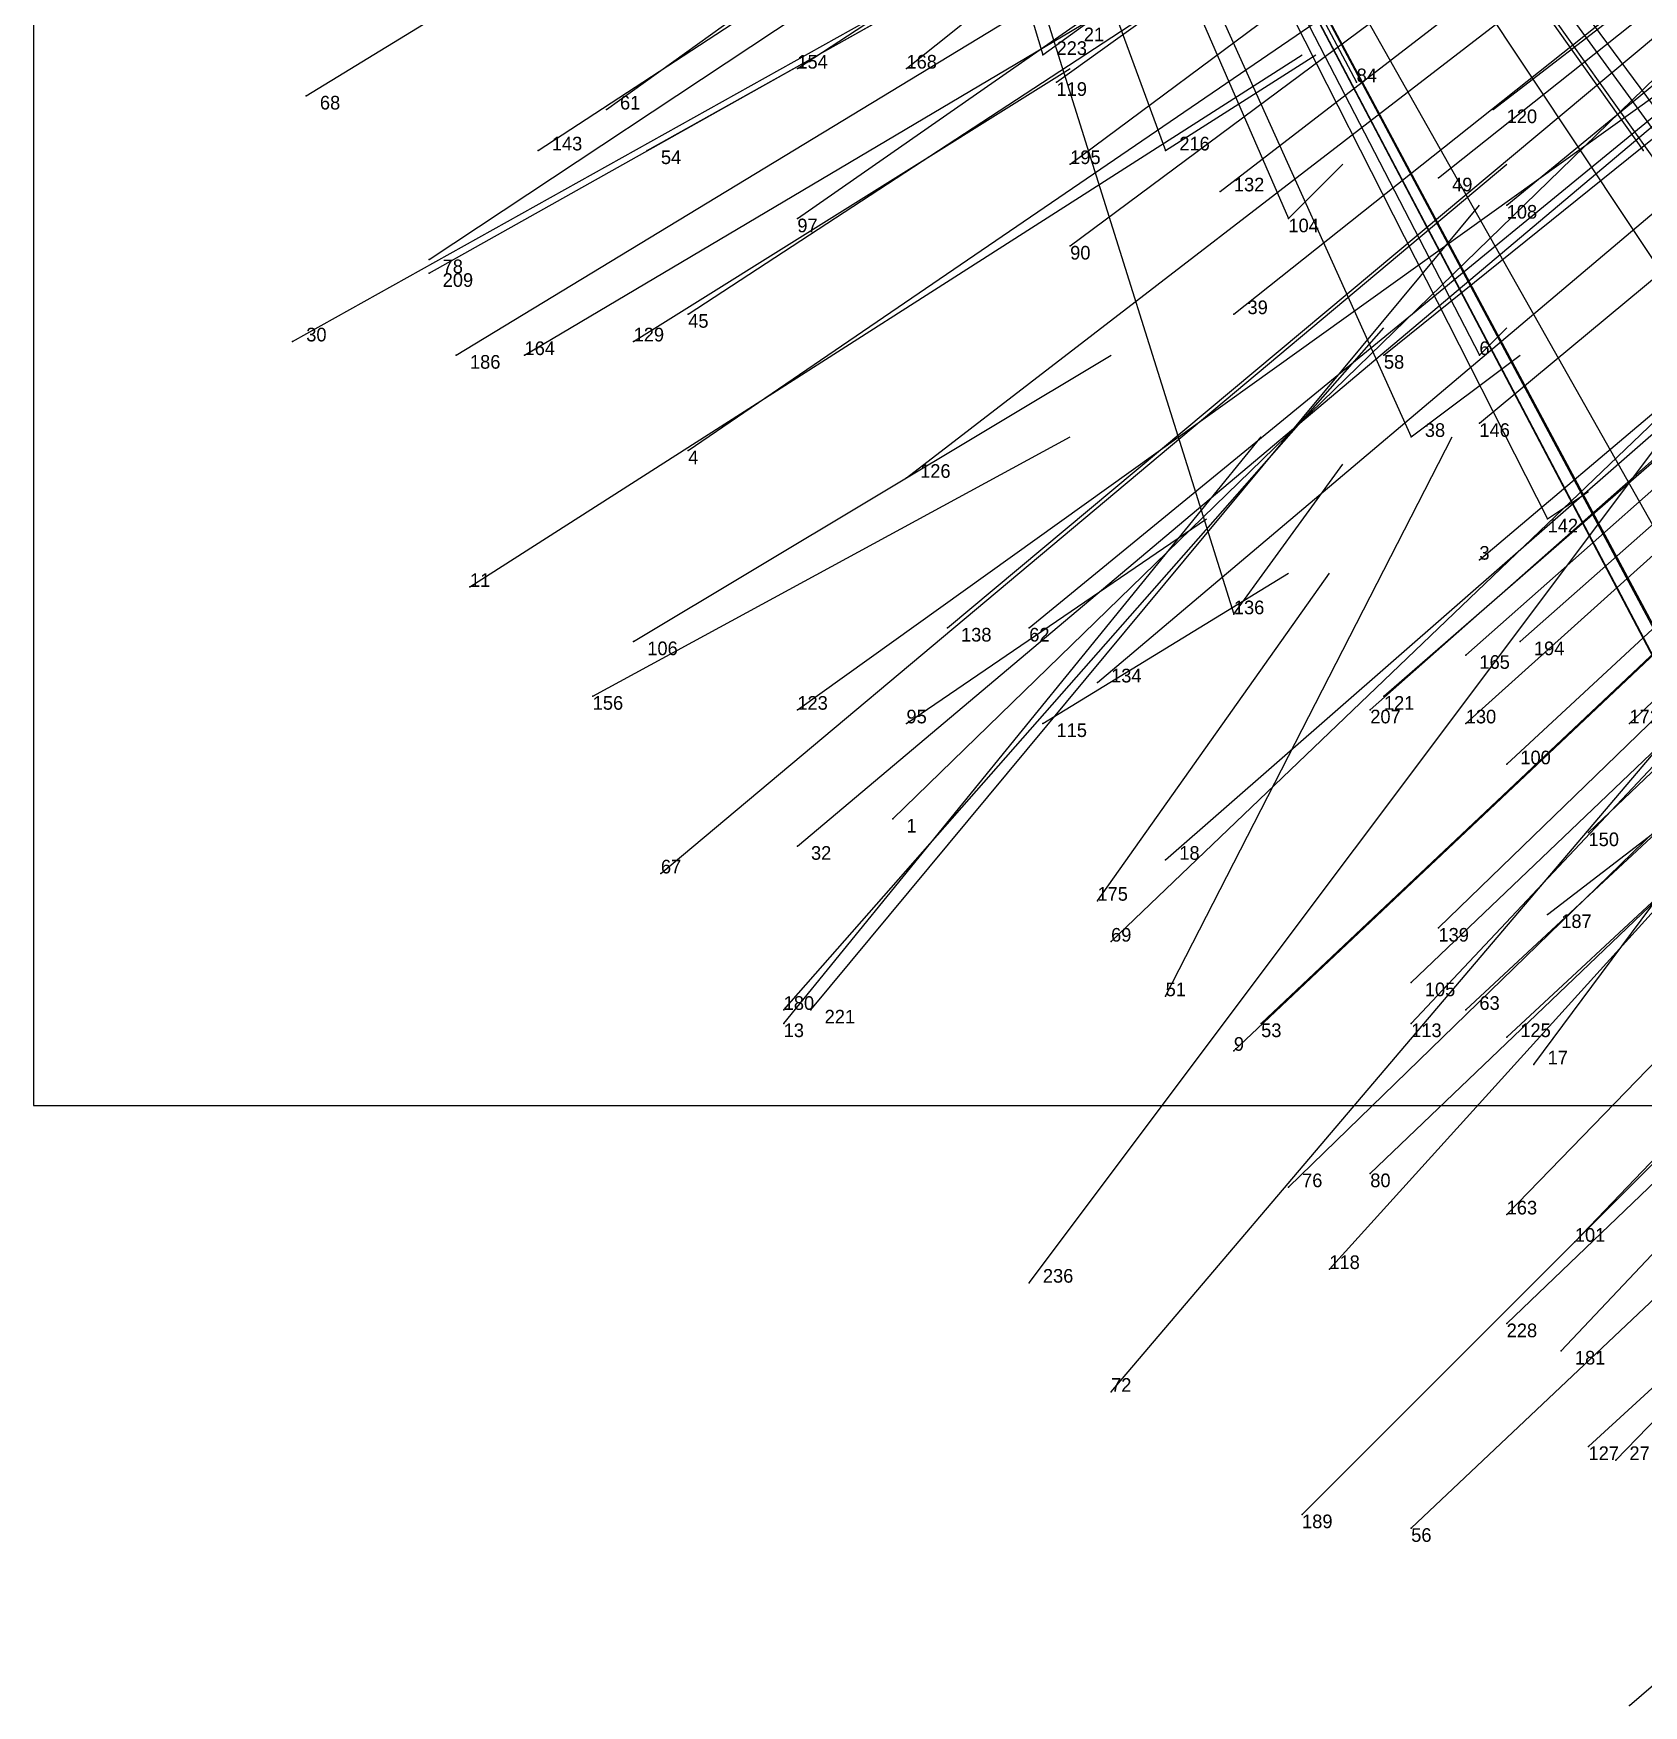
# Model space of a CAD drawing. Extents: x -0.5 to 0.59, y -0.5 to 0.59.
# Drawn here: x -0.437 to -0.319, y -0.372 to -0.2494 of the extents above; entities that cross this region are included whole.
import ezdxf

# ---------------------------------------------------------------- set-up
doc = ezdxf.new("R2010")
doc.units = 0
for name, color, linetype in [('Clients', 3, 'CONTINUOUS'), ('Facilities', 3, 'CONTINUOUS'), ('Facilities_lines', 3, 'CONTINUOUS'), ('Min_max_boxes', 1, 'CONTINUOUS'), ('Normals', 1, 'CONTINUOUS'), ('Source_points', 5, 'CONTINUOUS'), ('Text', 3, 'CONTINUOUS')]:
    doc.layers.add(name, color=color, linetype=linetype)

msp = doc.modelspace()

# ---------------------------------------------------------------- linework, layer by layer
at = {"layer": 'Clients', "color": 5}
for p in [(-0.363, -0.251, -1.25), (-0.34, -0.253, -1.25), (-0.354, -0.258, -1.25), (-0.319, -0.258, -1.25), (-0.345, -0.263, -1.25), (-0.331, -0.273, -1.25), (-0.336, -0.279, -1.25), (-0.326, -0.285, -1.25), (-0.349, -0.292, -1.25)]:
    msp.add_point(p, dxfattribs=at)
at = {"layer": 'Facilities', "color": 3}
for p in [(-0.381, -0.252, -1.142), (-0.373, -0.252, -1.25), (-0.362, -0.253, -1.105), (-0.417, -0.254, -1.22), (-0.395, -0.255, -1.25), (-0.33, -0.255, -1.042), (-0.4, -0.258, -1.25), (-0.392, -0.258, -1.25), (-0.361, -0.259, -1.111), (-0.35, -0.261, -1.09), (-0.334, -0.26, -1.058), (-0.329, -0.262, -1.052), (-0.381, -0.263, -1.159), (-0.361, -0.265, -1.12), (-0.408, -0.266, -1.218), (-0.408, -0.267, -1.25), (-0.389, -0.27, -1.185), (-0.349, -0.27, -1.102), (-0.418, -0.272, -1.246), (-0.393, -0.272, -1.25), (-0.406, -0.273, -1.222), (-0.401, -0.273, -1.213), (-0.338, -0.273, -1.087), (-0.331, -0.278, -1.081), (-0.389, -0.28, -1.199), (-0.373, -0.282, -1.168), (-0.331, -0.288, -1.096), (-0.405, -0.29, -1.245), (-0.393, -0.294, -1.25), (-0.37, -0.293, -1.18), (-0.364, -0.293, -1.17), (-0.328, -0.294, -1.102), (-0.332, -0.295, -1.11), (-0.359, -0.297, -1.164), (-0.396, -0.298, -1.25), (-0.381, -0.299, -1.211), (-0.339, -0.299, -1.131), (-0.338, -0.298, -1.127), (-0.373, -0.3, -1.25), (-0.363, -0.3, -1.25), (-0.332, -0.3, -1.119), (-0.32, -0.3, -1.096), (-0.329, -0.303, -1.117), (-0.374, -0.307, -1.21), (-0.323, -0.308, -1.116), (-0.381, -0.309, -1.227), (-0.354, -0.31, -1.175), (-0.391, -0.311, -1.249), (-0.359, -0.313, -1.25), (-0.334, -0.315, -1.148), (-0.326, -0.314, -1.25), (-0.358, -0.316, -1.194), (-0.336, -0.319, -1.157), (-0.382, -0.321, -1.248), (-0.38, -0.321, -1.244), (-0.354, -0.32, -1.25), (-0.332, -0.321, -1.25), (-0.382, -0.322, -1.25), (-0.347, -0.322, -1.184), (-0.336, -0.322, -1.25), (-0.329, -0.323, -1.25), (-0.349, -0.324, -1.19), (-0.327, -0.325, -1.25), (-0.339, -0.333, -1.189), (-0.345, -0.334, -1.2), (-0.329, -0.336, -1.176), (-0.324, -0.338, -1.17), (-0.342, -0.34, -1.205), (-0.364, -0.341, -1.246), (-0.329, -0.344, -1.191), (-0.325, -0.346, -1.186), (-0.358, -0.349, -1.25), (-0.323, -0.353, -1.198), (-0.321, -0.354, -1.194), (-0.344, -0.358, -1.243), (-0.336, -0.359, -1.23), (-0.32, -0.372, -1.226)]:
    msp.add_point(p, dxfattribs=at)
at = {"layer": 'Facilities_lines', "color": 3}
for q in [(-0.319, -0.258, -1.25), (-0.311, -0.277, -1.25), (-0.312, -0.307, -1.25), (-0.336, -0.279, -1.25), (-0.318, -0.286, -1.25), (-0.331, -0.273, -1.25), (-0.34, -0.253, -1.25), (-0.315, -0.261, -1.25), (-0.345, -0.263, -1.25), (-0.303, -0.28, -1.25), (-0.304, -0.274, -1.25), (-0.349, -0.292, -1.25), (-0.326, -0.285, -1.25), (-0.301, -0.328, -1.25), (-0.354, -0.258, -1.25), (-0.308, -0.312, -1.25), (-0.363, -0.251, -1.25), (-0.314, -0.301, -1.25)]:
    msp.add_line((-0.392, -0.155, -1.25), q, dxfattribs=at)
at = {"layer": 'Min_max_boxes', "color": 1}
for p, q in [((-0.437, -0.037, -1.25), (-0.437, -0.328, -1.25)), ((-0.437, -0.037, -1.25), (-0.437, -0.328, -1.25)), ((-0.437, -0.328, -1.25), (-0.255, -0.328, -1.25)), ((-0.437, -0.328, -1.25), (-0.255, -0.328, -1.25)), ((-0.437, -0.328, -1.25), (-0.437, -0.328, -1.25))]:
    msp.add_line(p, q, dxfattribs=at)
at = {"layer": 'Normals', "color": 1}
for p, q in [((-0.33, -0.255, -1.042), (-0.256, -0.198, -1.079)), ((-0.362, -0.253, -1.105), (-0.287, -0.199, -1.142)), ((-0.381, -0.252, -1.142), (-0.303, -0.201, -1.179)), ((-0.417, -0.254, -1.22), (-0.332, -0.202, -1.209)), ((-0.334, -0.26, -1.058), (-0.261, -0.202, -1.095)), ((-0.329, -0.262, -1.052), (-0.257, -0.203, -1.089)), ((-0.361, -0.259, -1.111), (-0.287, -0.204, -1.148)), ((-0.35, -0.261, -1.09), (-0.276, -0.204, -1.126)), ((-0.381, -0.263, -1.159), (-0.305, -0.21, -1.195)), ((-0.361, -0.265, -1.12), (-0.287, -0.21, -1.158)), ((-0.408, -0.266, -1.218), (-0.325, -0.211, -1.207)), ((-0.349, -0.27, -1.102), (-0.276, -0.212, -1.139)), ((-0.338, -0.273, -1.087), (-0.266, -0.215, -1.124)), ((-0.389, -0.27, -1.185), (-0.308, -0.217, -1.206)), ((-0.331, -0.278, -1.081), (-0.26, -0.219, -1.118)), ((-0.406, -0.273, -1.222), (-0.322, -0.222, -1.2)), ((-0.401, -0.273, -1.213), (-0.315, -0.222, -1.218)), ((-0.389, -0.28, -1.199), (-0.307, -0.224, -1.209)), ((-0.373, -0.282, -1.168), (-0.299, -0.225, -1.205)), ((-0.4, -0.258, -1.25), (-0.351, -0.226, -1.169)), ((-0.418, -0.272, -1.246), (-0.341, -0.229, -1.198)), ((-0.331, -0.288, -1.096), (-0.26, -0.228, -1.133)), ((-0.395, -0.255, -1.25), (-0.363, -0.232, -1.158)), ((-0.37, -0.293, -1.18), (-0.297, -0.232, -1.21)), ((-0.364, -0.293, -1.17), (-0.292, -0.234, -1.206)), ((-0.332, -0.295, -1.11), (-0.262, -0.233, -1.147)), ((-0.328, -0.294, -1.102), (-0.259, -0.233, -1.139)), ((-0.408, -0.267, -1.25), (-0.351, -0.235, -1.174)), ((-0.32, -0.3, -1.096), (-0.252, -0.236, -1.133)), ((-0.374, -0.307, -1.21), (-0.302, -0.237, -1.21)), ((-0.359, -0.297, -1.164), (-0.288, -0.237, -1.201)), ((-0.338, -0.298, -1.127), (-0.268, -0.237, -1.164)), ((-0.339, -0.299, -1.131), (-0.27, -0.238, -1.168)), ((-0.332, -0.3, -1.119), (-0.263, -0.238, -1.156)), ((-0.329, -0.303, -1.117), (-0.26, -0.239, -1.154)), ((-0.373, -0.252, -1.25), (-0.358, -0.24, -1.152)), ((-0.381, -0.299, -1.211), (-0.3, -0.241, -1.216)), ((-0.363, -0.251, -1.25), (-0.352, -0.243, -1.151)), ((-0.392, -0.258, -1.25), (-0.367, -0.244, -1.154)), ((-0.381, -0.309, -1.227), (-0.305, -0.245, -1.217)), ((-0.323, -0.308, -1.116), (-0.256, -0.244, -1.153)), ((-0.354, -0.31, -1.175), (-0.282, -0.247, -1.206)), ((-0.358, -0.316, -1.194), (-0.287, -0.248, -1.213)), ((-0.334, -0.315, -1.148), (-0.267, -0.25, -1.185)), ((-0.405, -0.29, -1.245), (-0.344, -0.251, -1.176)), ((-0.354, -0.258, -1.25), (-0.343, -0.251, -1.151)), ((-0.393, -0.272, -1.25), (-0.361, -0.252, -1.158)), ((-0.34, -0.253, -1.25), (-0.34, -0.253, -1.15)), ((-0.349, -0.324, -1.19), (-0.277, -0.256, -1.208)), ((-0.347, -0.322, -1.184), (-0.276, -0.255, -1.203)), ((-0.336, -0.319, -1.157), (-0.269, -0.255, -1.195)), ((-0.319, -0.258, -1.25), (-0.319, -0.258, -1.15)), ((-0.391, -0.311, -1.249), (-0.329, -0.259, -1.191)), ((-0.345, -0.263, -1.25), (-0.341, -0.259, -1.15)), ((-0.38, -0.321, -1.244), (-0.331, -0.262, -1.179)), ((-0.345, -0.334, -1.2), (-0.274, -0.265, -1.217)), ((-0.342, -0.34, -1.205), (-0.275, -0.266, -1.217)), ((-0.339, -0.333, -1.189), (-0.269, -0.266, -1.209)), ((-0.364, -0.341, -1.246), (-0.31, -0.269, -1.201)), ((-0.329, -0.336, -1.176), (-0.264, -0.269, -1.213)), ((-0.382, -0.321, -1.248), (-0.338, -0.271, -1.173)), ((-0.331, -0.273, -1.25), (-0.329, -0.271, -1.15)), ((-0.324, -0.338, -1.17), (-0.26, -0.271, -1.208)), ((-0.393, -0.294, -1.25), (-0.358, -0.273, -1.159)), ((-0.336, -0.279, -1.25), (-0.328, -0.273, -1.15)), ((-0.358, -0.349, -1.25), (-0.296, -0.276, -1.222)), ((-0.329, -0.344, -1.191), (-0.258, -0.276, -1.208)), ((-0.325, -0.346, -1.186), (-0.259, -0.276, -1.215)), ((-0.396, -0.298, -1.25), (-0.361, -0.279, -1.158)), ((-0.382, -0.322, -1.25), (-0.347, -0.279, -1.167)), ((-0.354, -0.32, -1.25), (-0.333, -0.279, -1.161)), ((-0.349, -0.292, -1.25), (-0.341, -0.281, -1.151)), ((-0.326, -0.285, -1.25), (-0.323, -0.283, -1.15)), ((-0.321, -0.354, -1.194), (-0.253, -0.284, -1.217)), ((-0.373, -0.3, -1.25), (-0.351, -0.285, -1.154)), ((-0.323, -0.353, -1.198), (-0.25, -0.286, -1.208)), ((-0.363, -0.3, -1.25), (-0.345, -0.289, -1.152)), ((-0.359, -0.313, -1.25), (-0.342, -0.289, -1.155)), ((-0.336, -0.322, -1.25), (-0.305, -0.289, -1.161)), ((-0.344, -0.358, -1.243), (-0.277, -0.291, -1.213)), ((-0.336, -0.359, -1.23), (-0.264, -0.291, -1.216)), ((-0.332, -0.321, -1.25), (-0.303, -0.294, -1.158)), ((-0.327, -0.325, -1.25), (-0.304, -0.294, -1.158)), ((-0.329, -0.323, -1.25), (-0.301, -0.297, -1.157)), ((-0.326, -0.314, -1.25), (-0.313, -0.304, -1.151)), ((-0.32, -0.372, -1.226), (-0.245, -0.307, -1.208))]:
    msp.add_line(p, q, dxfattribs=at)
at = {"layer": 'Source_points', "color": 5}
for p in [(-0.363, -0.251, -1.25), (-0.381, -0.252, -1.142), (-0.373, -0.252, -1.25), (-0.362, -0.253, -1.105), (-0.34, -0.253, -1.25), (-0.417, -0.254, -1.22), (-0.395, -0.255, -1.25), (-0.33, -0.255, -1.042), (-0.4, -0.258, -1.25), (-0.392, -0.258, -1.25), (-0.354, -0.258, -1.25), (-0.319, -0.258, -1.25), (-0.361, -0.259, -1.111), (-0.35, -0.261, -1.09), (-0.334, -0.26, -1.058), (-0.329, -0.262, -1.052), (-0.381, -0.263, -1.159), (-0.345, -0.263, -1.25), (-0.361, -0.265, -1.12), (-0.408, -0.266, -1.218), (-0.408, -0.267, -1.25), (-0.389, -0.27, -1.185), (-0.349, -0.27, -1.102), (-0.418, -0.272, -1.246), (-0.393, -0.272, -1.25), (-0.406, -0.273, -1.222), (-0.401, -0.273, -1.213), (-0.338, -0.273, -1.087), (-0.331, -0.273, -1.25), (-0.331, -0.278, -1.081), (-0.336, -0.279, -1.25), (-0.389, -0.28, -1.199), (-0.373, -0.282, -1.168), (-0.326, -0.285, -1.25), (-0.331, -0.288, -1.096), (-0.405, -0.29, -1.245), (-0.349, -0.292, -1.25), (-0.393, -0.294, -1.25), (-0.37, -0.293, -1.18), (-0.364, -0.293, -1.17), (-0.328, -0.294, -1.102), (-0.332, -0.295, -1.11), (-0.359, -0.297, -1.164), (-0.396, -0.298, -1.25), (-0.381, -0.299, -1.211), (-0.339, -0.299, -1.131), (-0.338, -0.298, -1.127), (-0.373, -0.3, -1.25), (-0.363, -0.3, -1.25), (-0.332, -0.3, -1.119), (-0.32, -0.3, -1.096), (-0.329, -0.303, -1.117), (-0.374, -0.307, -1.21), (-0.323, -0.308, -1.116), (-0.381, -0.309, -1.227), (-0.354, -0.31, -1.175), (-0.391, -0.311, -1.249), (-0.359, -0.313, -1.25), (-0.334, -0.315, -1.148), (-0.326, -0.314, -1.25), (-0.358, -0.316, -1.194), (-0.336, -0.319, -1.157), (-0.382, -0.321, -1.248), (-0.38, -0.321, -1.244), (-0.354, -0.32, -1.25), (-0.332, -0.321, -1.25), (-0.382, -0.322, -1.25), (-0.347, -0.322, -1.184), (-0.336, -0.322, -1.25), (-0.329, -0.323, -1.25), (-0.349, -0.324, -1.19), (-0.327, -0.325, -1.25), (-0.339, -0.333, -1.189), (-0.345, -0.334, -1.2), (-0.329, -0.336, -1.176), (-0.324, -0.338, -1.17), (-0.342, -0.34, -1.205), (-0.364, -0.341, -1.246), (-0.329, -0.344, -1.191), (-0.325, -0.346, -1.186), (-0.358, -0.349, -1.25), (-0.323, -0.353, -1.198), (-0.321, -0.354, -1.194), (-0.344, -0.358, -1.243), (-0.336, -0.359, -1.23), (-0.32, -0.372, -1.226)]:
    msp.add_point(p, dxfattribs=at)

# ---------------------------------------------------------------- texts
at = {"layer": 'Text', "color": 3}
for s, p in [('223', (-0.362, -0.251, -1.25)), ('21', (-0.36, -0.25, -1.096)), ('154', (-0.381, -0.252, -1.142)), ('168', (-0.373, -0.252, -1.25)), ('84', (-0.34, -0.253, -1.25)), ('119', (-0.362, -0.254, -1.105)), ('68', (-0.416, -0.255, -1.22)), ('61', (-0.394, -0.255, -1.25)), ('120', (-0.329, -0.256, -1.042)), ('143', (-0.399, -0.258, -1.25)), ('216', (-0.353, -0.258, -1.25)), ('54', (-0.391, -0.259, -1.25)), ('195', (-0.361, -0.259, -1.111)), ('132', (-0.349, -0.261, -1.09)), ('49', (-0.333, -0.261, -1.058)), ('108', (-0.329, -0.263, -1.052)), ('97', (-0.381, -0.264, -1.159)), ('104', (-0.345, -0.264, -1.25)), ('78', (-0.407, -0.267, -1.218)), ('90', (-0.361, -0.266, -1.12)), ('209', (-0.407, -0.268, -1.25)), ('39', (-0.348, -0.27, -1.102)), ('45', (-0.389, -0.271, -1.185)), ('30', (-0.417, -0.272, -1.246)), ('164', (-0.401, -0.273, -1.213)), ('129', (-0.393, -0.272, -1.25)), ('6', (-0.331, -0.273, -1.25)), ('186', (-0.405, -0.274, -1.222)), ('58', (-0.338, -0.274, -1.087)), ('38', (-0.335, -0.279, -1.25)), ('146', (-0.331, -0.279, -1.081)), ('4', (-0.389, -0.281, -1.199)), ('126', (-0.372, -0.282, -1.168)), ('142', (-0.326, -0.286, -1.25)), ('3', (-0.331, -0.288, -1.096)), ('11', (-0.405, -0.29, -1.245)), ('136', (-0.349, -0.292, -1.25)), ('106', (-0.392, -0.295, -1.25)), ('138', (-0.369, -0.294, -1.18)), ('62', (-0.364, -0.294, -1.17)), ('194', (-0.327, -0.295, -1.102)), ('165', (-0.331, -0.296, -1.11)), ('134', (-0.358, -0.297, -1.164)), ('156', (-0.396, -0.299, -1.25)), ('123', (-0.381, -0.299, -1.211)), ('95', (-0.373, -0.3, -1.25)), ('207', (-0.339, -0.3, -1.131)), ('121', (-0.338, -0.299, -1.127)), ('130', (-0.332, -0.3, -1.119)), ('172', (-0.32, -0.3, -1.096)), ('115', (-0.362, -0.301, -1.25)), ('100', (-0.328, -0.303, -1.117)), ('1', (-0.373, -0.308, -1.21)), ('150', (-0.323, -0.309, -1.116)), ('67', (-0.391, -0.311, -1.249)), ('32', (-0.38, -0.31, -1.227)), ('18', (-0.353, -0.31, -1.175)), ('175', (-0.359, -0.313, -1.25)), ('69', (-0.358, -0.316, -1.194)), ('139', (-0.334, -0.316, -1.148)), ('187', (-0.325, -0.315, -1.25)), ('51', (-0.354, -0.32, -1.25)), ('105', (-0.335, -0.32, -1.157)), ('180', (-0.382, -0.321, -1.248)), ('221', (-0.379, -0.322, -1.244)), ('63', (-0.331, -0.321, -1.25)), ('13', (-0.382, -0.323, -1.25)), ('53', (-0.347, -0.323, -1.184)), ('113', (-0.336, -0.323, -1.25)), ('125', (-0.328, -0.323, -1.25)), ('9', (-0.349, -0.324, -1.19)), ('17', (-0.326, -0.325, -1.25)), ('76', (-0.344, -0.334, -1.2)), ('80', (-0.339, -0.334, -1.189)), ('163', (-0.329, -0.336, -1.176)), ('101', (-0.324, -0.338, -1.17)), ('118', (-0.342, -0.34, -1.205)), ('236', (-0.363, -0.341, -1.246)), ('228', (-0.329, -0.345, -1.191)), ('181', (-0.324, -0.347, -1.186)), ('72', (-0.358, -0.349, -1.25)), ('127', (-0.323, -0.354, -1.198)), ('27', (-0.32, -0.354, -1.194)), ('189', (-0.344, -0.359, -1.243)), ('56', (-0.336, -0.36, -1.23))]:
    msp.add_text(s, height=0.001, dxfattribs=at).set_placement(p)

doc.saveas('drawing.dxf')
